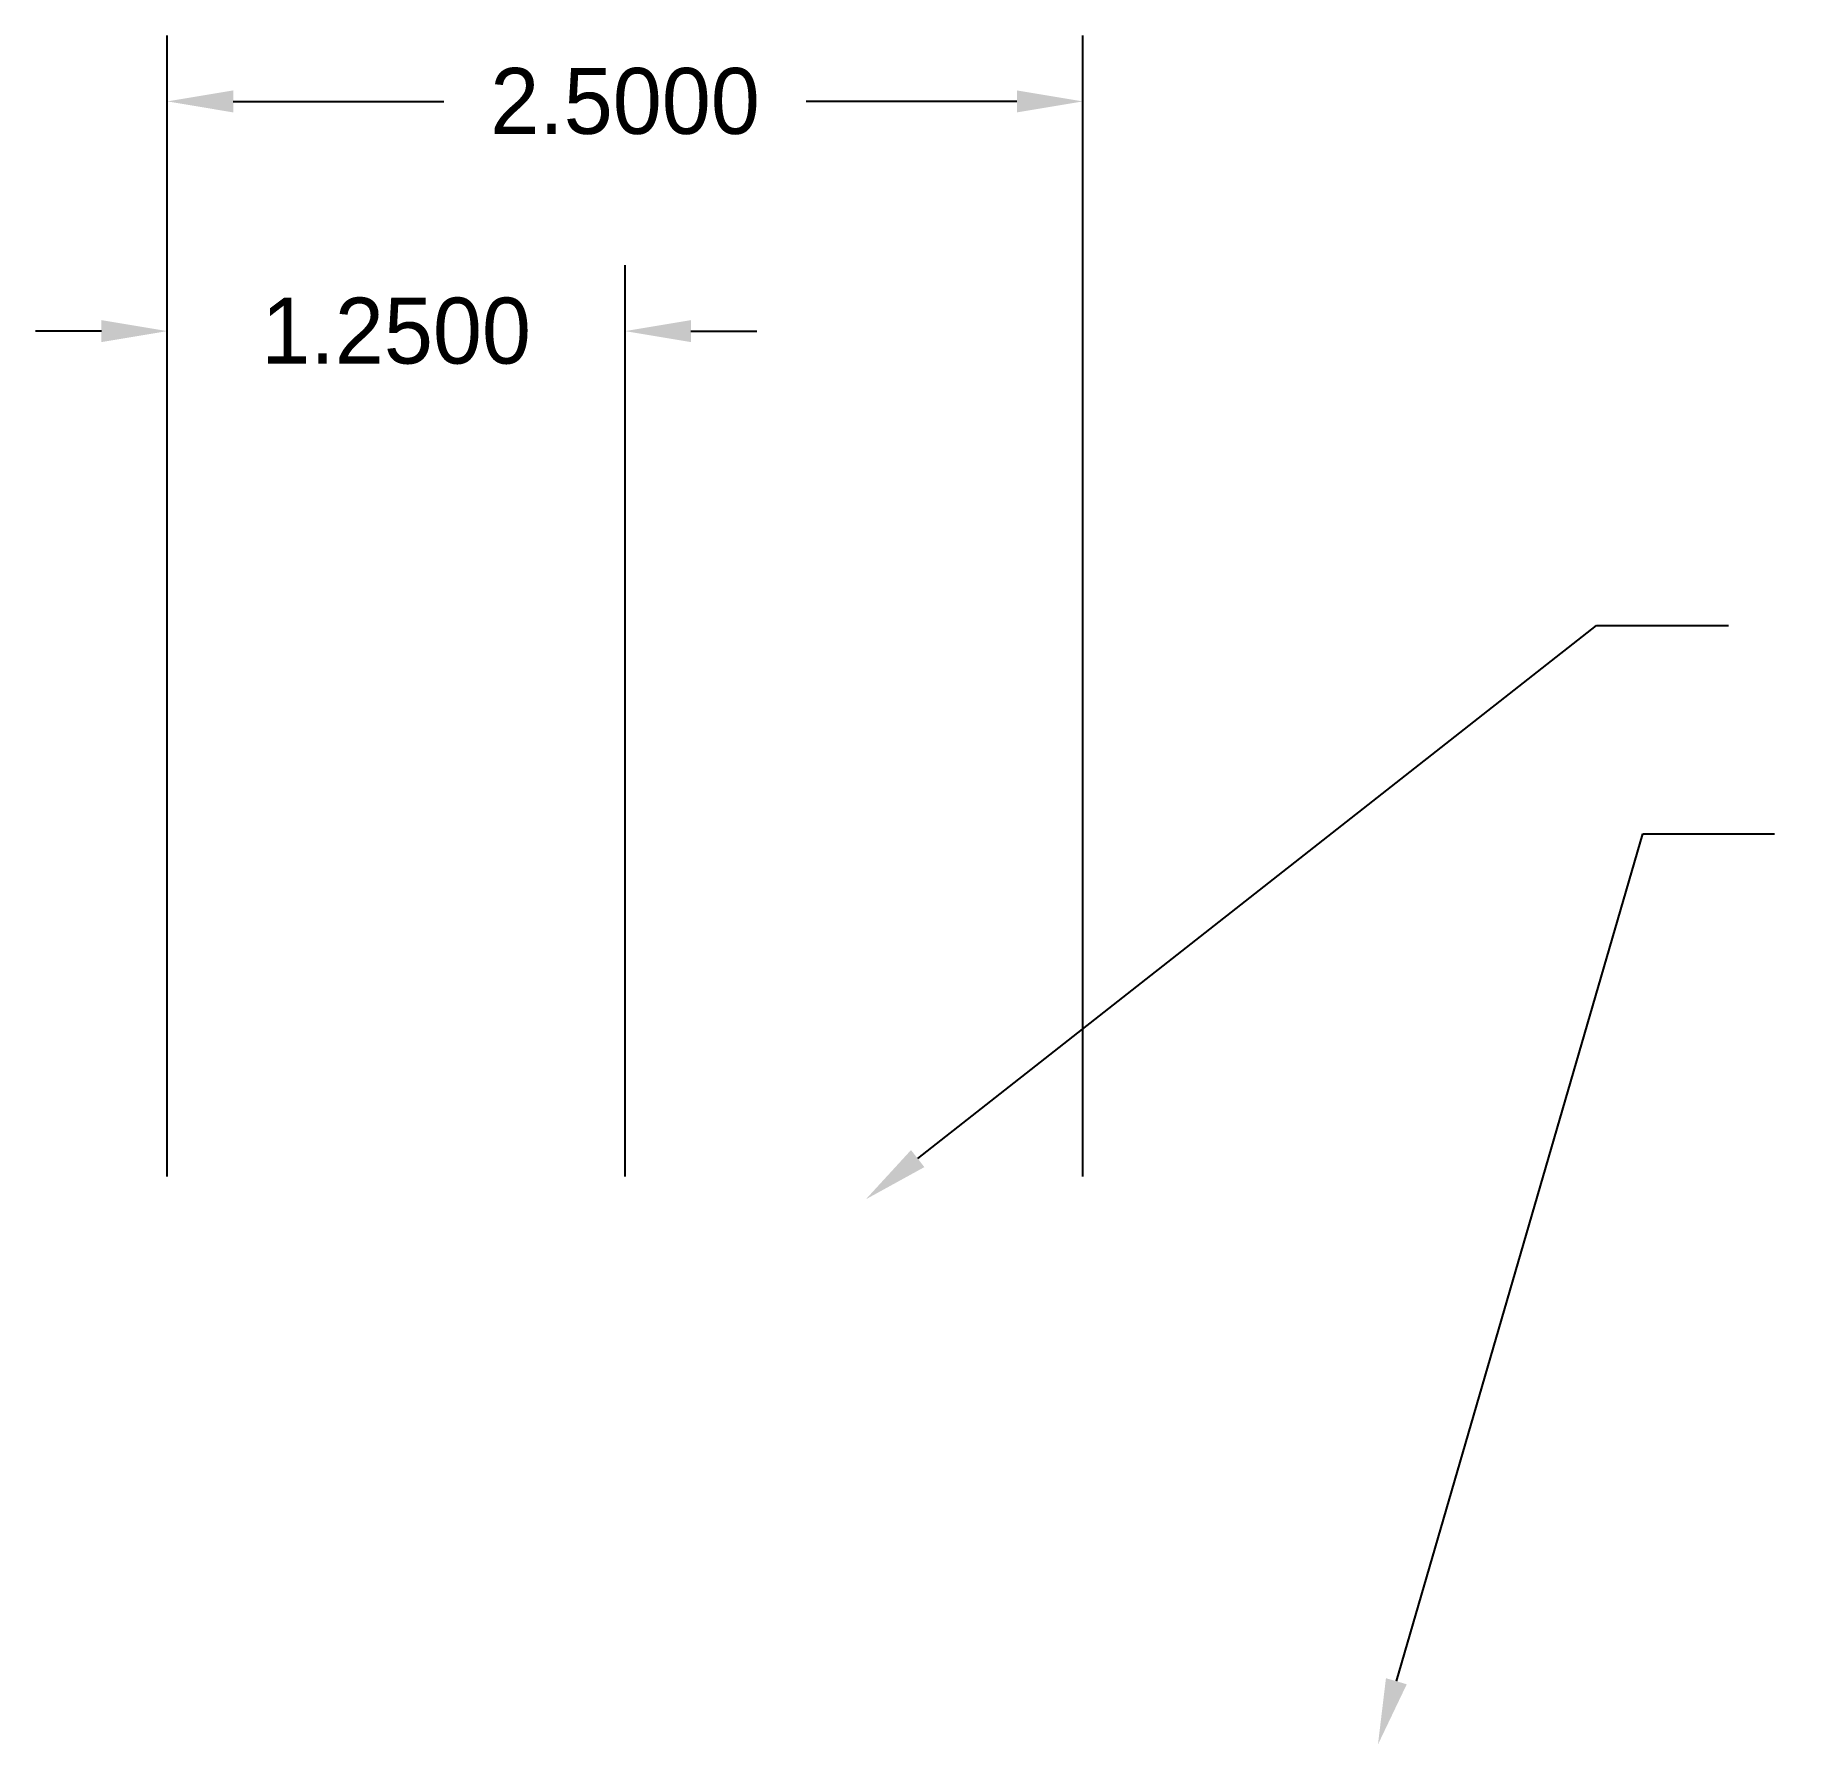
# Model space of a CAD drawing. Header units: inches. Extents: x -1.61 to 3.23, y -1.49 to 3.18.
import ezdxf
from ezdxf import colors
from ezdxf.entities.mleader import LeaderData, LeaderLine
from ezdxf.math import Vec2, Vec3

# ---------------------------------------------------------------- set-up
doc = ezdxf.new("R2010")
doc.units = ezdxf.units.IN
doc.header["$MEASUREMENT"] = 0
doc.dimstyles.get("Standard").update_dxf_attribs({"dimtxt": 0.18, "dimasz": 0.18, "dimexe": 0.18, "dimexo": 0.0625, "dimgap": 0.09, "dimtad": 0, "dimtih": 1, "dimtoh": 1, "dimdec": 4, "dimzin": 0, "dimdsep": 46, "dimtxsty": 'Standard', "dimcen": 0.09, "dimadec": 0, "dimazin": 0, "dimtfac": 1, "dimtdec": 4, "dimtofl": 0, "dimtmove": 0, "dimatfit": 3, "dimfxl": 1, "dimtolj": 1, "dimtzin": 0, "dimarcsym": 0})

# ---------------------------------------------------------------- blocks, each defined once
blk = doc.blocks.new('*D5')
at = {"color": 0, "lineweight": -2, "transparency": 16777216}
for p, q in [((-1.25, 0.0625), (-1.25, 3.177)), ((1.25, 0.0625), (1.25, 3.177)), ((-1.07, 2.997), (-0.495, 2.997)), ((1.07, 2.997), (0.495, 2.997))]:
    blk.add_line(p, q, dxfattribs=at)
at = {"color": 0, "transparency": 16777216}
for points in [[(-1.07, 3.027), (-1.07, 2.967), (-1.25, 2.997)], [(1.07, 3.027), (1.07, 2.967), (1.25, 2.997)]]:
    blk.add_solid(points, dxfattribs=at)
at = {"layer": 'Defpoints', "color": 0, "transparency": 16777216}
for p in [(1.25, 2.997), (-1.25, 0), (1.25, 0)]:
    blk.add_point(p, dxfattribs=at)
at = {"color": 0, "transparency": 16777216, "insert": (0, 2.997), "char_height": 0.18, "attachment_point": 5}
blk.add_mtext('\\A1;2.5000', dxfattribs=at)
blk = doc.blocks.new('*D9')
at = {"color": 0, "lineweight": -2, "transparency": 16777216}
for p, q in [((-1.25, 0.0625), (-1.25, 2.55)), ((0, 0.0625), (0, 2.55)), ((-1.43, 2.37), (-1.61, 2.37)), ((0.18, 2.37), (0.36, 2.37))]:
    blk.add_line(p, q, dxfattribs=at)
at = {"color": 0, "transparency": 16777216}
for points in [[(-1.43, 2.4), (-1.43, 2.34), (-1.25, 2.37)], [(0.18, 2.4), (0.18, 2.34), (0, 2.37)]]:
    blk.add_solid(points, dxfattribs=at)
at = {"layer": 'Defpoints', "color": 0, "transparency": 16777216}
for p in [(0, 2.37), (-1.25, 0), (0, 0)]:
    blk.add_point(p, dxfattribs=at)
at = {"color": 0, "transparency": 16777216, "insert": (-0.625, 2.37), "char_height": 0.18, "attachment_point": 5}
blk.add_mtext('\\A1;1.2500', dxfattribs=at)

msp = doc.modelspace()

# ---------------------------------------------------------------- dimensions: what is measured, and where the dimension line sits
dim = msp.add_linear_dim(base=(1.25, 2.99703), p1=(-1.25, 0), p2=(1.25, 0), angle=180, dimstyle='Standard')
dim.commit()
dim.dimension.update_dxf_attribs({"geometry": '*D5', "text_midpoint": (0, 2.99703), "dimtype": 160})
dim = msp.add_linear_dim(base=(0, 2.37003), p1=(-1.25, 0), p2=(0, 0), dimstyle='Standard')
dim.commit()
dim.dimension.update_dxf_attribs({"geometry": '*D9', "text_midpoint": (-0.625, 2.37003)})

# ---------------------------------------------------------------- leaders
ml = msp.add_multileader_mtext('Standard')
ml.set_content('', color=256)
ml.set_leader_properties()
ml.build(insert=Vec2(0, 0))
ml.multileader.update_dxf_attribs({"text_right_attachment_type": 6, "dogleg_length": 0.36, "arrow_head_size": 0.18})
ctx = ml.context
ctx.base_point, ctx.char_height, ctx.arrow_head_size, ctx.landing_gap_size, ctx.plane_origin = Vec3(3.01284, 1.56635), 0.18, 0.18, 0.09, Vec3(0.6575, 0)
ctx.right_attachment = 6
notes = []
notes.append((ctx, [(0, (1, 1, 0), (2.65284, 1.56635), (1, 0), 0.36, [(0, [(0.6575, 0)], 0, [])])]))
ctx.mtext.insert, ctx.mtext.flow_direction = Vec3(3.10284, 1.65635), 5
ml = msp.add_multileader_mtext('Standard')
ml.set_content('', color=256)
ml.set_leader_properties()
ml.build(insert=Vec2(0, 0))
ml.multileader.update_dxf_attribs({"text_right_attachment_type": 6, "dogleg_length": 0.36, "arrow_head_size": 0.18})
ctx = ml.context
ctx.base_point, ctx.char_height, ctx.arrow_head_size, ctx.landing_gap_size, ctx.plane_origin = Vec3(3.13898, 0.99789), 0.18, 0.18, 0.09, Vec3(2.05589, -1.48839)
ctx.right_attachment = 6
notes.append((ctx, [(0, (1, 1, 0), (2.77898, 0.99789), (1, 0), 0.36, [(0, [(2.05589, -1.48839)], 0, [])])]))
ctx.mtext.insert, ctx.mtext.flow_direction = Vec3(3.22898, 1.08789), 5
for ctx, leaders in notes:
    for number, flags, end, landing, length, lines in leaders:
        leader = LeaderData()
        leader.index, (leader.has_last_leader_line, leader.has_dogleg_vector, leader.attachment_direction) = number, flags
        leader.last_leader_point, leader.dogleg_vector, leader.dogleg_length = Vec3(end), Vec3(landing), length
        for number, points, colour, breaks in lines:
            line = LeaderLine()
            line.index, line.vertices, line.color, line.breaks = number, Vec3.list(points), colors.encode_raw_color(colour), breaks
            leader.lines.append(line)
        ctx.leaders.append(leader)

doc.saveas('drawing.dxf')
